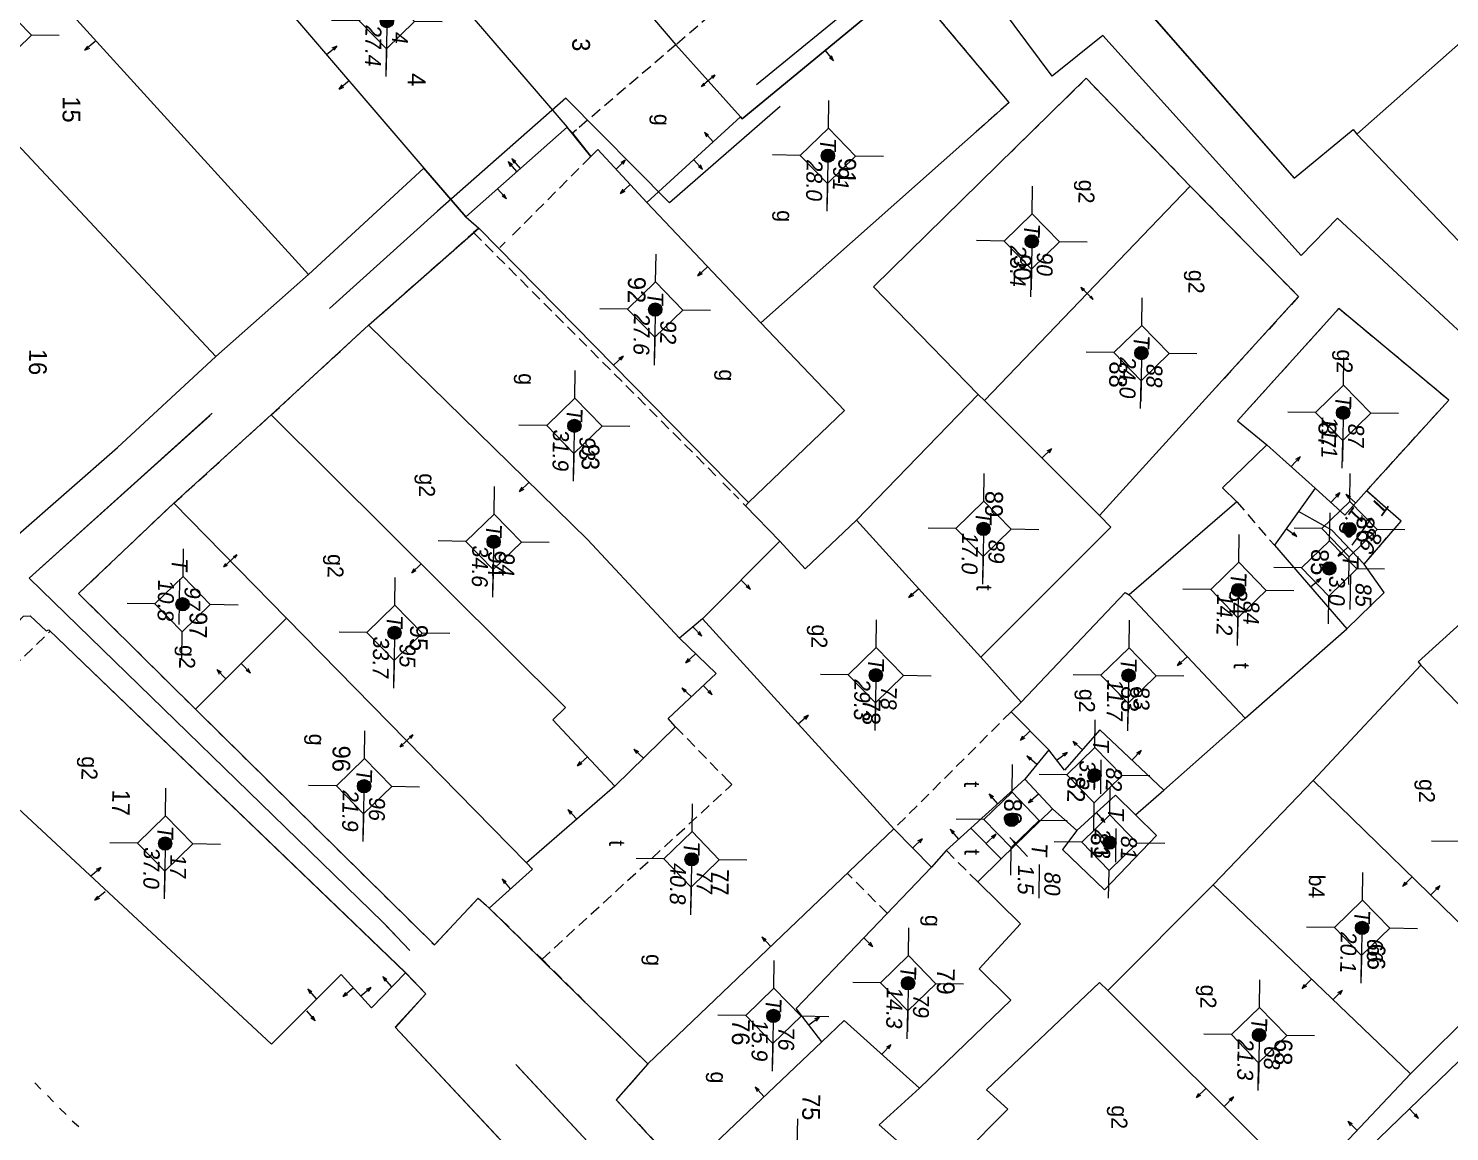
# Model space of a CAD drawing. Extents: x 601689 to 602595, y 1189742 to 1190763.
# Drawn here: x 602232.62 to 602264.69, y 1190170.6 to 1190195.49 of the extents above; entities that cross this region are included whole.
import ezdxf
from ezdxf.enums import TextEntityAlignment as Align

# ---------------------------------------------------------------- set-up
doc = ezdxf.new("R2010")
doc.units = 0
doc.header["$MEASUREMENT"] = 0
doc.linetypes.add('HIDDEN', pattern=[0.375, 0.25, -0.125])
for name, color, linetype in [('10', 250, 'Continuous'), ('11', 7, 'Continuous'), ('13', 7, 'Continuous'), ('14', 7, 'Continuous'), ('15', 7, 'Continuous'), ('16', 7, 'Continuous'), ('22', 7, 'Continuous'), ('25', 7, 'Continuous'), ('53', 7, 'Continuous'), ('57', 7, 'Continuous')]:
    doc.layers.add(name, color=color, linetype=linetype)
doc.styles.add('TXT', font='vnshx.shx')
doc.dimstyles.new('MSADIM', dxfattribs={"dimtxt": 0.2, "dimasz": 0.2, "dimexe": 0.1, "dimexo": 0.1, "dimgap": 0.1, "dimtad": 0, "dimtih": 1, "dimtoh": 1, "dimdsep": 46, "dimtxsty": 'TXT', "dimsah": 1, "dimcen": 0.1, "dimse1": 1, "dimse2": 1, "dimadec": 0, "dimazin": 0, "dimtfac": 1, "dimtofl": 0, "dimtmove": 0, "dimatfit": 3, "dimfxl": 1, "dimtvp": 0.1, "dimtolj": 1, "dimarcsym": 0})

# ---------------------------------------------------------------- blocks, each defined once
blk = doc.blocks.new('NH3R')
at = {"layer": '16', "color": 7, "linetype": 'Continuous', "lineweight": 0}
for p, q in [((0, 0), (0.297, -0.005)), ((0.297, -0.005), (0.186, 0.031)), ((0.297, -0.005), (0.189, -0.033))]:
    blk.add_line(p, q, dxfattribs=at)
blk = doc.blocks.new('NH3')
at = {"layer": '16', "color": 7, "linetype": 'Continuous', "lineweight": 0}
for p, q in [((-0.199, -0.002), (-0.113, 0.021)), ((0.197, -0.012), (0.107, 0.015)), ((-0.199, -0.002), (0.197, -0.012)), ((-0.199, -0.002), (-0.116, -0.035)), ((0.197, -0.012), (0.104, -0.027))]:
    blk.add_line(p, q, dxfattribs=at)
blk = doc.blocks.new('*M617617617617')
at = {"layer": '13', "color": 3, "linetype": 'Continuous', "lineweight": 0}
blk.add_line((602663.128, 1189929.03), (602664.148, 1189929.03), dxfattribs=at)
at = {"layer": '13', "color": 3, "linetype": 'Continuous', "lineweight": 0, "style": 'TXT', "oblique": 7.6055}
for s, p in [('66', (602663.278, 1189929.33)), ('20.1', (602663.128, 1189928.73))]:
    blk.add_text(s, height=0.36, dxfattribs=at).set_placement(p, align=Align.MIDDLE_LEFT)
blk.add_text('T', height=0.36, dxfattribs=at).set_placement((602662.931, 1189929.03), align=Align.MIDDLE_RIGHT)
blk = doc.blocks.new('*M618618618618')
at = {"layer": '13', "color": 3, "linetype": 'Continuous', "lineweight": 0}
blk.add_line((1173822.921, 633452.338), (1173823.549, 633451.902), dxfattribs=at)
at = {"layer": '13', "color": 3, "linetype": 'Continuous', "lineweight": 0, "style": 'TXT', "oblique": 7.6055}
blk.add_text('T', height=0.36, rotation=325.214, dxfattribs=at).set_placement((1173822.759, 633452.451), align=Align.MIDDLE_RIGHT)
for s, p in [('86', (1173823.216, 633452.499)), ('1.8', (1173822.75, 633452.092))]:
    blk.add_text(s, height=0.36, rotation=325.214, dxfattribs=at).set_placement(p, align=Align.MIDDLE_LEFT)
blk = doc.blocks.new('*M619619619619')
at = {"layer": '13', "color": 3, "linetype": 'Continuous', "lineweight": 0}
blk.add_line((602651.512, 1189928.435), (602652.532, 1189928.435), dxfattribs=at)
at = {"layer": '13', "color": 3, "linetype": 'Continuous', "lineweight": 0, "style": 'TXT', "oblique": 7.6055}
for s, p in [('87', (602651.662, 1189928.735)), ('11.1', (602651.512, 1189928.135))]:
    blk.add_text(s, height=0.36, dxfattribs=at).set_placement(p, align=Align.MIDDLE_LEFT)
blk.add_text('T', height=0.36, dxfattribs=at).set_placement((602651.315, 1189928.435), align=Align.MIDDLE_RIGHT)
blk = doc.blocks.new('*M620620620620')
at = {"layer": '13', "color": 3, "linetype": 'Continuous', "lineweight": 0}
blk.add_line((602655.026, 1189928.173), (602655.791, 1189928.173), dxfattribs=at)
at = {"layer": '13', "color": 3, "linetype": 'Continuous', "lineweight": 0, "style": 'TXT', "oblique": 7.6055}
for s, p in [('85', (602655.176, 1189928.473)), ('3.0', (602655.026, 1189927.873))]:
    blk.add_text(s, height=0.36, dxfattribs=at).set_placement(p, align=Align.MIDDLE_LEFT)
blk.add_text('T', height=0.36, dxfattribs=at).set_placement((602654.829, 1189928.173), align=Align.MIDDLE_RIGHT)
blk = doc.blocks.new('*M622622622622')
at = {"layer": '13', "color": 3, "linetype": 'Continuous', "lineweight": 0}
blk.add_line((602665.581, 1189926.742), (602666.601, 1189926.742), dxfattribs=at)
at = {"layer": '13', "color": 3, "linetype": 'Continuous', "lineweight": 0, "style": 'TXT', "oblique": 7.6055}
for s, p in [('68', (602665.731, 1189927.042)), ('21.3', (602665.581, 1189926.442))]:
    blk.add_text(s, height=0.36, dxfattribs=at).set_placement(p, align=Align.MIDDLE_LEFT)
blk.add_text('T', height=0.36, dxfattribs=at).set_placement((602665.384, 1189926.742), align=Align.MIDDLE_RIGHT)
blk = doc.blocks.new('*M623623623623')
at = {"layer": '13', "color": 3, "linetype": 'Continuous', "lineweight": 0}
blk.add_line((602655.544, 1189926.129), (602656.564, 1189926.129), dxfattribs=at)
at = {"layer": '13', "color": 3, "linetype": 'Continuous', "lineweight": 0, "style": 'TXT', "oblique": 7.6055}
for s, p in [('84', (602655.694, 1189926.429)), ('14.2', (602655.544, 1189925.829))]:
    blk.add_text(s, height=0.36, dxfattribs=at).set_placement(p, align=Align.MIDDLE_LEFT)
blk.add_text('T', height=0.36, dxfattribs=at).set_placement((602655.347, 1189926.129), align=Align.MIDDLE_RIGHT)
blk = doc.blocks.new('*M627627627627')
at = {"layer": '13', "color": 3, "linetype": 'Continuous', "lineweight": 0}
blk.add_line((602650.228, 1189923.864), (602651.248, 1189923.864), dxfattribs=at)
at = {"layer": '13', "color": 3, "linetype": 'Continuous', "lineweight": 0, "style": 'TXT', "oblique": 7.6055}
for s, p in [('88', (602650.378, 1189924.164)), ('24.0', (602650.228, 1189923.564))]:
    blk.add_text(s, height=0.36, dxfattribs=at).set_placement(p, align=Align.MIDDLE_LEFT)
blk.add_text('T', height=0.36, dxfattribs=at).set_placement((602650.031, 1189923.864), align=Align.MIDDLE_RIGHT)
blk = doc.blocks.new('*M628628628628')
at = {"layer": '13', "color": 3, "linetype": 'Continuous', "lineweight": 0}
blk.add_line((602657.509, 1189923.68), (602658.529, 1189923.68), dxfattribs=at)
at = {"layer": '13', "color": 3, "linetype": 'Continuous', "lineweight": 0, "style": 'TXT', "oblique": 7.6055}
for s, p in [('83', (602657.659, 1189923.98)), ('11.7', (602657.509, 1189923.38))]:
    blk.add_text(s, height=0.36, dxfattribs=at).set_placement(p, align=Align.MIDDLE_LEFT)
blk.add_text('T', height=0.36, dxfattribs=at).set_placement((602657.312, 1189923.68), align=Align.MIDDLE_RIGHT)
blk = doc.blocks.new('*M629629629629')
at = {"layer": '13', "color": 3, "linetype": 'Continuous', "lineweight": 0}
blk.add_line((602661.288, 1189923.303), (602662.053, 1189923.303), dxfattribs=at)
at = {"layer": '13', "color": 3, "linetype": 'Continuous', "lineweight": 0, "style": 'TXT', "oblique": 7.6055}
for s, p in [('81', (602661.438, 1189923.603)), ('2.3', (602661.288, 1189923.003))]:
    blk.add_text(s, height=0.36, dxfattribs=at).set_placement(p, align=Align.MIDDLE_LEFT)
blk.add_text('T', height=0.36, dxfattribs=at).set_placement((602661.091, 1189923.303), align=Align.MIDDLE_RIGHT)
blk = doc.blocks.new('*M630630630630')
at = {"layer": '13', "color": 3, "linetype": 'Continuous', "lineweight": 0}
blk.add_line((602659.769, 1189922.943), (602660.534, 1189922.943), dxfattribs=at)
at = {"layer": '13', "color": 3, "linetype": 'Continuous', "lineweight": 0, "style": 'TXT', "oblique": 7.6055}
for s, p in [('82', (602659.919, 1189923.243)), ('3.5', (602659.769, 1189922.643))]:
    blk.add_text(s, height=0.36, dxfattribs=at).set_placement(p, align=Align.MIDDLE_LEFT)
blk.add_text('T', height=0.36, dxfattribs=at).set_placement((602659.572, 1189922.943), align=Align.MIDDLE_RIGHT)
blk = doc.blocks.new('*M631631631631')
at = {"layer": '13', "color": 3, "linetype": 'Continuous', "lineweight": 0}
blk.add_line((602647.745, 1189921.353), (602648.765, 1189921.353), dxfattribs=at)
at = {"layer": '13', "color": 3, "linetype": 'Continuous', "lineweight": 0, "style": 'TXT', "oblique": 7.6055}
for s, p in [('90', (602647.895, 1189921.653)), ('23.4', (602647.745, 1189921.053))]:
    blk.add_text(s, height=0.36, dxfattribs=at).set_placement(p, align=Align.MIDDLE_LEFT)
blk.add_text('T', height=0.36, dxfattribs=at).set_placement((602647.548, 1189921.353), align=Align.MIDDLE_RIGHT)
blk = doc.blocks.new('*M632632632632')
at = {"layer": '13', "color": 3, "linetype": 'Continuous', "lineweight": 0}
blk.add_line((602660.807, 1189921.088), (602661.572, 1189921.088), dxfattribs=at)
at = {"layer": '13', "color": 3, "linetype": 'Continuous', "lineweight": 0, "style": 'TXT', "oblique": 7.6055}
for s, p in [('80', (602660.957, 1189921.388)), ('1.5', (602660.807, 1189920.788))]:
    blk.add_text(s, height=0.36, dxfattribs=at).set_placement(p, align=Align.MIDDLE_LEFT)
blk.add_text('T', height=0.36, dxfattribs=at).set_placement((602660.61, 1189921.088), align=Align.MIDDLE_RIGHT)
blk = doc.blocks.new('*M633633633633')
at = {"layer": '13', "color": 3, "linetype": 'Continuous', "lineweight": 0}
blk.add_line((602654.248, 1189920.358), (602655.268, 1189920.358), dxfattribs=at)
at = {"layer": '13', "color": 3, "linetype": 'Continuous', "lineweight": 0, "style": 'TXT', "oblique": 7.6055}
for s, p in [('89', (602654.398, 1189920.658)), ('17.0', (602654.248, 1189920.058))]:
    blk.add_text(s, height=0.36, dxfattribs=at).set_placement(p, align=Align.MIDDLE_LEFT)
blk.add_text('T', height=0.36, dxfattribs=at).set_placement((602654.051, 1189920.358), align=Align.MIDDLE_RIGHT)
blk = doc.blocks.new('*M635635635635')
at = {"layer": '13', "color": 3, "linetype": 'Continuous', "lineweight": 0}
blk.add_line((602664.528, 1189918.805), (602665.548, 1189918.805), dxfattribs=at)
at = {"layer": '13', "color": 3, "linetype": 'Continuous', "lineweight": 0, "style": 'TXT', "oblique": 7.6055}
for s, p in [('79', (602664.678, 1189919.105)), ('14.3', (602664.528, 1189918.505))]:
    blk.add_text(s, height=0.36, dxfattribs=at).set_placement(p, align=Align.MIDDLE_LEFT)
blk.add_text('T', height=0.36, dxfattribs=at).set_placement((602664.331, 1189918.805), align=Align.MIDDLE_RIGHT)
blk = doc.blocks.new('*M636636636636')
at = {"layer": '13', "color": 3, "linetype": 'Continuous', "lineweight": 0}
blk.add_line((602657.586, 1189917.976), (602658.606, 1189917.976), dxfattribs=at)
at = {"layer": '13', "color": 3, "linetype": 'Continuous', "lineweight": 0, "style": 'TXT', "oblique": 7.6055}
blk.add_text('T', height=0.36, dxfattribs=at).set_placement((602657.389, 1189917.976), align=Align.MIDDLE_RIGHT)
for s, p in [('78', (602657.736, 1189918.276)), ('29.3', (602657.586, 1189917.676))]:
    blk.add_text(s, height=0.36, dxfattribs=at).set_placement(p, align=Align.MIDDLE_LEFT)
blk = doc.blocks.new('*M639639639639')
at = {"layer": '13', "color": 3, "linetype": 'Continuous', "lineweight": 0}
blk.add_line((602645.878, 1189916.726), (602646.898, 1189916.726), dxfattribs=at)
at = {"layer": '13', "color": 3, "linetype": 'Continuous', "lineweight": 0, "style": 'TXT', "oblique": 7.6055}
for s, p in [('91', (602646.028, 1189917.026)), ('28.0', (602645.878, 1189916.426))]:
    blk.add_text(s, height=0.36, dxfattribs=at).set_placement(p, align=Align.MIDDLE_LEFT)
blk.add_text('T', height=0.36, dxfattribs=at).set_placement((602645.681, 1189916.726), align=Align.MIDDLE_RIGHT)
blk = doc.blocks.new('*M641641641641')
at = {"layer": '13', "color": 3, "linetype": 'Continuous', "lineweight": 0}
blk.add_line((602665.308, 1189915.776), (602666.328, 1189915.776), dxfattribs=at)
at = {"layer": '13', "color": 3, "linetype": 'Continuous', "lineweight": 0, "style": 'TXT', "oblique": 7.6055}
for s, p in [('76', (602665.458, 1189916.076)), ('15.9', (602665.308, 1189915.476))]:
    blk.add_text(s, height=0.36, dxfattribs=at).set_placement(p, align=Align.MIDDLE_LEFT)
blk.add_text('T', height=0.36, dxfattribs=at).set_placement((602665.111, 1189915.776), align=Align.MIDDLE_RIGHT)
blk = doc.blocks.new('*M643643643643')
at = {"layer": '13', "color": 3, "linetype": 'Continuous', "lineweight": 0}
blk.add_line((602661.801, 1189913.88), (602662.821, 1189913.88), dxfattribs=at)
at = {"layer": '13', "color": 3, "linetype": 'Continuous', "lineweight": 0, "style": 'TXT', "oblique": 7.6055}
for s, p in [('77', (602661.951, 1189914.18)), ('40.8', (602661.801, 1189913.58))]:
    blk.add_text(s, height=0.36, dxfattribs=at).set_placement(p, align=Align.MIDDLE_LEFT)
blk.add_text('T', height=0.36, dxfattribs=at).set_placement((602661.604, 1189913.88), align=Align.MIDDLE_RIGHT)
blk = doc.blocks.new('*M644644644644')
at = {"layer": '13', "color": 3, "linetype": 'Continuous', "lineweight": 0}
blk.add_line((602649.407, 1189912.879), (602650.427, 1189912.879), dxfattribs=at)
at = {"layer": '13', "color": 3, "linetype": 'Continuous', "lineweight": 0, "style": 'TXT', "oblique": 7.6055}
for s, p in [('92', (602649.557, 1189913.179)), ('27.6', (602649.407, 1189912.579))]:
    blk.add_text(s, height=0.36, dxfattribs=at).set_placement(p, align=Align.MIDDLE_LEFT)
blk.add_text('T', height=0.36, dxfattribs=at).set_placement((602649.21, 1189912.879), align=Align.MIDDLE_RIGHT)
blk = doc.blocks.new('*M645645645645')
at = {"layer": '13', "color": 3, "linetype": 'Continuous', "lineweight": 0}
blk.add_line((602652.057, 1189911.092), (602653.077, 1189911.092), dxfattribs=at)
at = {"layer": '13', "color": 3, "linetype": 'Continuous', "lineweight": 0, "style": 'TXT', "oblique": 7.6055}
for s, p in [('93', (602652.207, 1189911.392)), ('31.9', (602652.057, 1189910.792))]:
    blk.add_text(s, height=0.36, dxfattribs=at).set_placement(p, align=Align.MIDDLE_LEFT)
blk.add_text('T', height=0.36, dxfattribs=at).set_placement((602651.86, 1189911.092), align=Align.MIDDLE_RIGHT)
blk = doc.blocks.new('*M646646646646')
at = {"layer": '13', "color": 3, "linetype": 'Continuous', "lineweight": 0}
blk.add_line((602654.699, 1189909.309), (602655.719, 1189909.309), dxfattribs=at)
at = {"layer": '13', "color": 3, "linetype": 'Continuous', "lineweight": 0, "style": 'TXT', "oblique": 7.6055}
blk.add_text('T', height=0.36, dxfattribs=at).set_placement((602654.502, 1189909.309), align=Align.MIDDLE_RIGHT)
for s, p in [('94', (602654.849, 1189909.609)), ('34.6', (602654.699, 1189909.009))]:
    blk.add_text(s, height=0.36, dxfattribs=at).set_placement(p, align=Align.MIDDLE_LEFT)
blk = doc.blocks.new('*M648648648648')
at = {"layer": '13', "color": 3, "linetype": 'Continuous', "lineweight": 0}
blk.add_line((602656.787, 1189907.101), (602657.807, 1189907.101), dxfattribs=at)
at = {"layer": '13', "color": 3, "linetype": 'Continuous', "lineweight": 0, "style": 'TXT', "oblique": 7.6055}
for s, p in [('95', (602656.937, 1189907.401)), ('33.7', (602656.787, 1189906.801))]:
    blk.add_text(s, height=0.36, dxfattribs=at).set_placement(p, align=Align.MIDDLE_LEFT)
blk.add_text('T', height=0.36, dxfattribs=at).set_placement((602656.59, 1189907.101), align=Align.MIDDLE_RIGHT)
blk = doc.blocks.new('*M649649649649')
at = {"layer": '13', "color": 3, "linetype": 'Continuous', "lineweight": 0}
blk.add_line((602660.259, 1189906.463), (602661.279, 1189906.463), dxfattribs=at)
at = {"layer": '13', "color": 3, "linetype": 'Continuous', "lineweight": 0, "style": 'TXT', "oblique": 7.6055}
for s, p in [('96', (602660.409, 1189906.763)), ('21.9', (602660.259, 1189906.163))]:
    blk.add_text(s, height=0.36, dxfattribs=at).set_placement(p, align=Align.MIDDLE_LEFT)
blk.add_text('T', height=0.36, dxfattribs=at).set_placement((602660.062, 1189906.463), align=Align.MIDDLE_RIGHT)
blk = doc.blocks.new('*M650650650650')
at = {"layer": '13', "color": 3, "linetype": 'Continuous', "lineweight": 0}
blk.add_line((602656.212, 1189902.31), (602657.232, 1189902.31), dxfattribs=at)
at = {"layer": '13', "color": 3, "linetype": 'Continuous', "lineweight": 0, "style": 'TXT', "oblique": 7.6055}
for s, p in [('97', (602656.362, 1189902.61)), ('10.8', (602656.212, 1189902.01))]:
    blk.add_text(s, height=0.36, dxfattribs=at).set_placement(p, align=Align.MIDDLE_LEFT)
blk.add_text('T', height=0.36, dxfattribs=at).set_placement((602656.015, 1189902.31), align=Align.MIDDLE_RIGHT)
blk = doc.blocks.new('CENTRD')
at = {"layer": '11', "linetype": 'Continuous', "lineweight": 0}
h = blk.add_hatch(color=2, dxfattribs=at)
edge = h.paths.add_edge_path()
edge.add_arc((0, 0), 0.15, 0, 360)
at = {"layer": '11', "color": 2, "linetype": 'Continuous', "lineweight": 0}
for p, q in [((0, 1.25), (0, 0.625)), ((0, 0.625), (-0.625, 0)), ((0.625, 0), (0, 0.625)), ((-0.625, 0), (-1.25, 0)), ((-0.625, 0), (0, -0.625)), ((0, -0.625), (0.625, 0)), ((1.25, 0), (0.625, 0)), ((0, -0.625), (0, -1.25))]:
    blk.add_line(p, q, dxfattribs=at)
blk.add_circle((0, 0), 0.15, dxfattribs=at)
blk = doc.blocks.new('*M805805805805')
at = {"layer": '13', "color": 3, "linetype": 'Continuous', "lineweight": 0}
blk.add_line((602642.986, 1189906.729), (602644.006, 1189906.729), dxfattribs=at)
at = {"layer": '13', "color": 3, "linetype": 'Continuous', "lineweight": 0, "style": 'TXT', "oblique": 7.6055}
for s, p in [('4', (602643.136, 1189907.029)), ('27.4', (602642.986, 1189906.429))]:
    blk.add_text(s, height=0.36, dxfattribs=at).set_placement(p, align=Align.MIDDLE_LEFT)
blk.add_text('T', height=0.36, dxfattribs=at).set_placement((602642.789, 1189906.729), align=Align.MIDDLE_RIGHT)
blk = doc.blocks.new('*M807807807807')
at = {"layer": '13', "color": 3, "linetype": 'Continuous', "lineweight": 0}
blk.add_line((602661.618, 1189901.995), (602662.638, 1189901.995), dxfattribs=at)
at = {"layer": '13', "color": 3, "linetype": 'Continuous', "lineweight": 0, "style": 'TXT', "oblique": 7.6055}
for s, p in [('17', (602661.768, 1189902.295)), ('37.0', (602661.618, 1189901.695))]:
    blk.add_text(s, height=0.36, dxfattribs=at).set_placement(p, align=Align.MIDDLE_LEFT)
blk.add_text('T', height=0.36, dxfattribs=at).set_placement((602661.421, 1189901.995), align=Align.MIDDLE_RIGHT)

msp = doc.modelspace()

# ---------------------------------------------------------------- linework, layer by layer
at = {"layer": '10', "color": 7, "linetype": 'Continuous', "lineweight": 0}
for p, q in [((602227.404, 1190202.627), (602238.94, 1190189.938)), ((602225.186, 1190200.557), (602236.845, 1190188.086)), ((602238.91, 1190200.089), (602244.776, 1190193.268)), ((602268.558, 1190198.392), (602262.595, 1190193.104)), ((602236.642, 1190198.06), (602241.543, 1190192.343)), ((602238.94, 1190189.938), (602241.543, 1190192.343)), ((602258.839, 1190191.935), (602254.193, 1190187.098)), ((602246.574, 1190191.563), (602249.146, 1190188.848)), ((602240.295, 1190188.799), (602242.785, 1190190.985)), ((602248.87, 1190184.791), (602242.785, 1190190.985)), ((602236.845, 1190188.086), (602238.94, 1190189.938)), ((602238.097, 1190186.769), (602240.295, 1190188.799)), ((602251.305, 1190184.398), (602254.054, 1190187.23)), ((602254.054, 1190187.23), (602254.193, 1190187.098)), ((602254.193, 1190187.098), (602256.787, 1190184.503)), ((602235.9, 1190184.78), (602238.097, 1190186.769)), ((602261.656, 1190185.116), (602260.569, 1190186.092)), ((602261.656, 1190185.116), (602261.278, 1190184.591)), ((602238.445, 1190182.184), (602235.9, 1190184.78)), ((602251.305, 1190184.398), (602254.112, 1190181.3)), ((602249.579, 1190183.922), (602247.834, 1190182.166)), ((602260.074, 1190179.927), (602257.462, 1190182.713)), ((602238.445, 1190182.184), (602236.385, 1190180.132)), ((602243.859, 1190176.66), (602238.445, 1190182.184)), ((602247.834, 1190182.166), (602247.308, 1190181.733)), ((602247.834, 1190182.166), (602252.15, 1190177.426)), ((602260.074, 1190179.927), (602262.372, 1190181.946)), ((602255.019, 1190180.287), (602254.112, 1190181.3)), ((602264.041, 1190181.124), (602261.615, 1190178.517)), ((602258.242, 1190178.303), (602260.074, 1190179.927)), ((602255.644, 1190179.208), (602255.105, 1190178.546)), ((602245.852, 1190178.393), (602243.859, 1190176.66)), ((602255.105, 1190178.546), (602253.89, 1190177.443)), ((602255.726, 1190177.877), (602255.105, 1190178.546)), ((602257.604, 1190177.742), (602258.242, 1190178.303)), ((602261.615, 1190178.517), (602259.352, 1190176.167)), ((602261.615, 1190178.517), (602266.076, 1190174.165)), ((602255.726, 1190177.877), (602254.57, 1190176.753)), ((602256.279, 1190177.39), (602255.726, 1190177.877)), ((602252.15, 1190177.426), (602246.596, 1190172.122)), ((602252.15, 1190177.426), (602252.997, 1190176.565)), ((602254.57, 1190176.753), (602253.89, 1190177.443)), ((602259.352, 1190176.167), (602256.979, 1190173.779)), ((602259.352, 1190176.167), (602263.805, 1190171.896)), ((602243.015, 1190175.641), (602246.596, 1190172.122)), ((602266.076, 1190174.165), (602263.805, 1190171.896)), ((602256.979, 1190173.779), (602261.41, 1190169.359)), ((602247.403, 1190169.661), (602250.524, 1190172.618)), ((602263.805, 1190171.896), (602261.41, 1190169.359))]:
    msp.add_line(p, q, dxfattribs=at)
for points in [[(602241.267, 1190202.117), (602247.232, 1190195.124), (602248.69, 1190193.495)], [(602248.69, 1190193.495), (602248.729, 1190193.454), (602252.471, 1190196.542), (602250.976, 1190198.343)], [(602249.146, 1190188.848), (602254.754, 1190193.821), (602252.471, 1190196.542), (602248.729, 1190193.454), (602248.69, 1190193.495), (602246.574, 1190191.563)], [(602257.538, 1190196.284), (602261.181, 1190192.113), (602262.516, 1190193.215), (602262.595, 1190193.104)], [(602258.839, 1190191.935), (602256.492, 1190194.368), (602251.687, 1190189.663), (602254.054, 1190187.23)], [(602244.776, 1190193.268), (602244.894, 1190193.127), (602245.307, 1190192.601), (602245.47, 1190192.759), (602246.574, 1190191.563), (602248.69, 1190193.495)], [(602244.776, 1190193.268), (602242.488, 1190191.24), (602241.543, 1190192.343)], [(602246.574, 1190191.563), (602245.47, 1190192.759), (602245.307, 1190192.601), (602244.776, 1190193.268), (602242.488, 1190191.24), (602242.785, 1190190.985)], [(602262.595, 1190193.104), (602265.04, 1190190.54), (602265.911, 1190191.319)], [(602256.787, 1190184.503), (602261.284, 1190189.442), (602258.839, 1190191.935)], [(602262.815, 1190185.06), (602264.673, 1190187.105), (602262.191, 1190189.169), (602259.906, 1190186.64), (602260.569, 1190186.092)], [(602249.146, 1190188.848), (602251.039, 1190186.872), (602248.87, 1190184.791)], [(602240.295, 1190188.799), (602245.239, 1190183.961), (602247.308, 1190181.733)], [(602232.328, 1190184.018), (602234.627, 1190186.037), (602236.845, 1190188.086)], [(602238.097, 1190186.769), (602244.737, 1190180.168), (602244.453, 1190179.892), (602245.852, 1190178.393)], [(602260.569, 1190186.092), (602259.565, 1190185.125), (602259.891, 1190184.81), (602257.462, 1190182.713)], [(602262.815, 1190185.06), (602262.327, 1190184.507), (602261.656, 1190185.116)], [(602262.762, 1190183.401), (602263.595, 1190184.37), (602262.815, 1190185.06)], [(602236.385, 1190180.132), (602233.751, 1190182.739), (602235.9, 1190184.78)], [(602248.87, 1190184.791), (602248.799, 1190184.722), (602249.579, 1190183.922)], [(602249.579, 1190183.922), (602250.15, 1190183.294), (602251.305, 1190184.398)], [(602256.787, 1190184.503), (602257.043, 1190184.24), (602254.112, 1190181.3)], [(602261.278, 1190184.591), (602260.738, 1190183.829), (602262.372, 1190181.946)], [(602262.762, 1190183.401), (602262.033, 1190184.171), (602261.278, 1190184.591)], [(602262.372, 1190181.946), (602263.214, 1190182.765), (602262.762, 1190183.401)], [(602266.291, 1190183.292), (602263.982, 1190181.195), (602264.041, 1190181.124)], [(602255.019, 1190180.287), (602257.373, 1190182.765), (602257.462, 1190182.713)], [(602230.282, 1190179.887), (602232.504, 1190182.226), (602232.655, 1190182.234), (602233.02, 1190181.899), (602233.08, 1190181.918), (602241.125, 1190174.178)], [(602245.852, 1190178.393), (602247.221, 1190179.734), (602247.053, 1190179.916), (602248.137, 1190180.932), (602247.308, 1190181.733)], [(602267.53, 1190179.566), (602266.526, 1190178.549), (602264.041, 1190181.124)], [(602255.644, 1190179.208), (602254.796, 1190180.07), (602255.019, 1190180.287)], [(602241.125, 1190174.178), (602240.364, 1190173.388), (602239.674, 1190174.137), (602238.102, 1190172.568), (602230.647, 1190179.501), (602230.282, 1190179.887)], [(602236.385, 1190180.132), (602241.783, 1190174.808), (602242.767, 1190175.865), (602243.015, 1190175.641)], [(602258.242, 1190178.303), (602256.801, 1190179.663), (602255.998, 1190178.753), (602255.644, 1190179.208)], [(602257.604, 1190177.742), (602257.15, 1190178.187), (602256.279, 1190177.39)], [(602256.279, 1190177.39), (602255.954, 1190176.964), (602256.901, 1190176.051), (602258.077, 1190177.275), (602257.604, 1190177.742)], [(602253.89, 1190177.443), (602253.333, 1190176.94), (602252.997, 1190176.565)], [(602243.015, 1190175.641), (602243.997, 1190176.518), (602243.859, 1190176.66)], [(602246.943, 1190152.166), (602249.439, 1190154.802), (602251.808, 1190157.62), (602253.214, 1190159.521), (602257.712, 1190165.239), (602269.844, 1190176.963)], [(602254.57, 1190176.753), (602254.044, 1190176.23), (602255.01, 1190175.287), (602254.076, 1190174.27), (602254.787, 1190173.56), (602252.729, 1190171.578)], [(602250.524, 1190172.618), (602249.944, 1190173.377), (602252.997, 1190176.565)], [(602241.125, 1190174.178), (602241.588, 1190173.701), (602240.898, 1190172.95), (602244.466, 1190169.131), (602240.25, 1190165.148)], [(602254.376, 1190168.406), (602253.679, 1190170.045), (602254.723, 1190171.101), (602254.239, 1190171.537), (602256.792, 1190173.962), (602256.979, 1190173.779)], [(602250.524, 1190172.618), (602251.03, 1190173.102), (602252.729, 1190171.578)], [(602246.596, 1190172.122), (602245.885, 1190171.312), (602247.403, 1190169.661)], [(602252.678, 1190169.989), (602251.818, 1190170.75), (602252.729, 1190171.578)]]:
    msp.add_lwpolyline(points, dxfattribs=at)
at = {"layer": '14', "color": 6, "linetype": 'HIDDEN', "lineweight": 0}
for p, q in [((602249.428, 1190197.015), (602247.232, 1190195.124)), ((602247.232, 1190195.124), (602244.985, 1190193.206)), ((602244.985, 1190193.206), (602244.894, 1190193.127)), ((602245.307, 1190192.601), (602243.472, 1190190.756)), ((602242.663, 1190190.887), (602248.208, 1190185.321)), ((602243.38, 1190190.667), (602243.259, 1190190.548)), ((602248.287, 1190185.24), (602248.543, 1190184.986)), ((602248.533, 1190184.996), (602248.652, 1190184.875)), ((602248.75, 1190184.773), (602248.799, 1190184.722)), ((602259.891, 1190184.81), (602260.541, 1190184.052)), ((602260.629, 1190183.951), (602260.738, 1190183.829)), ((602230.647, 1190179.501), (602233.12, 1190181.898)), ((602254.796, 1190180.07), (602252.15, 1190177.426)), ((602247.221, 1190179.734), (602248.414, 1190178.507)), ((602244.209, 1190174.485), (602248.432, 1190178.367)), ((602248.414, 1190178.507), (602248.493, 1190178.426)), ((602248.432, 1190178.367), (602248.493, 1190178.426)), ((602254.044, 1190176.23), (602253.333, 1190176.94)), ((602252.003, 1190175.518), (602251.106, 1190176.42)), ((602232.76, 1190171.692), (602232.899, 1190171.55)), ((602233.046, 1190171.408), (602233.184, 1190171.266)), ((602233.322, 1190171.124), (602233.47, 1190170.983)), ((602233.608, 1190170.841), (602233.756, 1190170.708))]:
    msp.add_line(p, q, dxfattribs=at)
at = {"layer": '22', "color": 7, "linetype": 'HIDDEN', "lineweight": 0}
for p, q in [((602254.253, 1190194.418), (602252.471, 1190196.542)), ((602256.492, 1190194.368), (602254.627, 1190192.543)), ((602258.839, 1190191.935), (602256.492, 1190194.368)), ((602254.754, 1190193.821), (602253.864, 1190193.034)), ((602261.284, 1190189.442), (602258.839, 1190191.935)), ((602240.295, 1190188.799), (602242.663, 1190190.887)), ((602261.284, 1190189.442), (602259.416, 1190187.388)), ((602260.14, 1190186.897), (602262.191, 1190189.169)), ((602264.673, 1190187.105), (602262.191, 1190189.169)), ((602238.097, 1190186.769), (602240.295, 1190188.799)), ((602264.673, 1190187.105), (602262.815, 1190185.06)), ((602235.9, 1190184.78), (602238.097, 1190186.769)), ((602263.595, 1190184.37), (602262.815, 1190185.06)), ((602233.751, 1190182.739), (602235.9, 1190184.78)), ((602262.863, 1190183.52), (602263.595, 1190184.37)), ((602233.751, 1190182.739), (602236.385, 1190180.132)), ((602236.385, 1190180.132), (602241.783, 1190174.808)), ((602243.015, 1190175.641), (602244.209, 1190174.485)), ((602244.209, 1190174.485), (602246.596, 1190172.122)), ((602246.596, 1190172.122), (602245.885, 1190171.312)), ((602245.885, 1190171.312), (602247.403, 1190169.661))]:
    msp.add_line(p, q, dxfattribs=at)
for points in [[(602254.754, 1190193.821), (602252.471, 1190196.542), (602250.976, 1190198.343), (602251.826, 1190199.032)], [(602242.488, 1190191.24), (602242.785, 1190190.985), (602242.663, 1190190.887)], [(602241.783, 1190174.808), (602242.767, 1190175.865), (602243.015, 1190175.641)]]:
    msp.add_lwpolyline(points, dxfattribs=at)
at = {"layer": '25', "color": 7, "linetype": 'Continuous', "lineweight": 0}
for p, q in [((602257.538, 1190196.284), (602261.181, 1190192.113)), ((602261.181, 1190192.113), (602262.516, 1190193.215)), ((602262.516, 1190193.215), (602262.595, 1190193.104)), ((602262.595, 1190193.104), (602265.04, 1190190.54)), ((602241.543, 1190192.343), (602242.488, 1190191.24)), ((602232.504, 1190182.226), (602232.655, 1190182.234)), ((602232.655, 1190182.234), (602233.02, 1190181.899)), ((602233.02, 1190181.899), (602233.08, 1190181.918)), ((602233.08, 1190181.918), (602241.135, 1190174.178)), ((602240.898, 1190172.95), (602244.466, 1190169.131))]:
    msp.add_line(p, q, dxfattribs=at)
for points in [[(602229.73, 1190182.594), (602230.251, 1190182.036), (602232.328, 1190184.018), (602234.627, 1190186.037), (602236.845, 1190188.086), (602238.94, 1190189.938), (602241.543, 1190192.343)], [(602241.135, 1190174.178), (602241.588, 1190173.701), (602240.908, 1190172.95)]]:
    msp.add_lwpolyline(points, dxfattribs=at)
at = {"layer": '57', "color": 172, "linetype": 'Continuous', "lineweight": 0}
msp.add_line((602252.124, 1190196.737), (602249.049, 1190194.22), dxfattribs=at)
msp.add_line((602252.124, 1190196.737), (602249.049, 1190194.22), dxfattribs=at)
msp.add_line((602252.124, 1190196.737), (602249.049, 1190194.22), dxfattribs=at)
for points in [[(602257.614, 1190194.502), (602256.865, 1190195.332), (602255.723, 1190194.418), (602252.601, 1190198.611), (602253.044, 1190198.925), (602249.829, 1190203.619), (602246.51, 1190208.115), (602247.232, 1190208.936), (602243.963, 1190212.671)], [(602280.728, 1190198.365), (602274.792, 1190192.827), (602267.482, 1190186.276), (602262.159, 1190191.21), (602261.338, 1190190.371), (602256.865, 1190195.332), (602255.723, 1190194.418), (602252.601, 1190198.611), (602253.044, 1190198.925), (602250.966, 1190201.964)], [(602281.954, 1190199.509), (602274.792, 1190192.827), (602267.482, 1190186.276), (602262.159, 1190191.21), (602261.338, 1190190.371), (602259.889, 1190191.981)], [(602249.583, 1190193.732), (602247.083, 1190191.556), (602244.746, 1190193.918), (602241.85, 1190191.368), (602239.41, 1190189.171)], [(602249.583, 1190193.732), (602247.083, 1190191.556), (602244.746, 1190193.918), (602241.85, 1190191.368), (602239.41, 1190189.171)], [(602236.767, 1190186.807), (602232.636, 1190183.084), (602240.62, 1190175.324), (602240.886, 1190175.04)], [(602236.717, 1190186.758), (602232.636, 1190183.084), (602240.62, 1190175.324), (602241.222, 1190174.686)], [(602243.616, 1190172.113), (602246.04, 1190169.51), (602241.118, 1190164.957), (602240.771, 1190165.192), (602240.537, 1190164.925)], [(602243.645, 1190172.083), (602246.04, 1190169.51), (602241.118, 1190164.957), (602240.771, 1190165.192), (602240.537, 1190164.925)]]:
    msp.add_lwpolyline(points, dxfattribs=at)

# ---------------------------------------------------------------- block references
at = {"layer": '11', "color": 2, "linetype": 'Continuous', "lineweight": 0, "rotation": 269.1680420500809}
for p in [(602240.708, 1190195.657), (602232.064, 1190195.351), (602250.662, 1190192.62), (602255.262, 1190190.686), (602246.764, 1190189.147), (602257.736, 1190188.167), (602262.288, 1190186.817), (602244.939, 1190186.524), (602254.172, 1190184.198), (602262.432, 1190184.195), (602243.118, 1190183.908), (602261.975, 1190183.307), (602259.924, 1190182.819), (602236.098, 1190182.497), (602240.88, 1190181.852), (602251.742, 1190180.895), (602257.447, 1190180.889), (602256.677, 1190178.64), (602240.192, 1190178.39), (602254.807, 1190177.629), (602235.704, 1190177.096), (602257.015, 1190177.116), (602265.535, 1190177.134), (602247.585, 1190176.74), (602262.715, 1190175.193), (602252.47, 1190173.942), (602249.43, 1190173.206), (602260.391, 1190172.774), (602249.961, 1190169.634)]:
    msp.add_blockref('CENTRD', p, dxfattribs=at)
at = {"layer": '13', "color": 3, "linetype": 'Continuous', "lineweight": 0, "rotation": 269.1680420500809}
for name, p in [('*M805805805805', (-578790.27, 1810052.359)), ('*M639639639639', (-578790.27, 1810052.359)), ('*M631631631631', (-578790.27, 1810052.359)), ('*M644644644644', (-578790.27, 1810052.359)), ('*M627627627627', (-578790.27, 1810052.359)), ('*M619619619619', (-578790.27, 1810052.359)), ('*M645645645645', (-578790.27, 1810052.359)), ('*M618618618618', (-14078.848, 2373081.289)), ('*M633633633633', (-578790.27, 1810052.359)), ('*M646646646646', (-578790.27, 1810052.359)), ('*M650650650650', (-578790.34, 1810052.999)), ('*M620620620620', (-578789.791, 1810052.272)), ('*M623623623623', (-578790.27, 1810052.359)), ('*M648648648648', (-578790.27, 1810052.359)), ('*M636636636636', (-578790.27, 1810052.359)), ('*M628628628628', (-578790.27, 1810052.359)), ('*M630630630630', (-578790.124, 1810052.776)), ('*M649649649649', (-578790.27, 1810052.359)), ('*M629629629629', (-578790.124, 1810052.757)), ('*M807807807807', (-578790.27, 1810052.359)), ('*M643643643643', (-578790.27, 1810052.359)), ('*M632632632632', (-578789.644, 1810051.431)), ('*M617617617617', (-578790.27, 1810052.359)), ('*M635635635635', (-578790.27, 1810052.359)), ('*M641641641641', (-578790.27, 1810052.359)), ('*M622622622622', (-578790.27, 1810052.359))]:
    msp.add_blockref(name, p, dxfattribs=at)
at = {"layer": '16', "color": 7, "linetype": 'Continuous', "lineweight": 0}
for name, p, xscale, yscale, rotation in [('NH3R', (602234.122, 1190195.195), 0.999997803320628, 0.999997803320628, 220.6085716169236), ('NH3R', (602239.348, 1190194.903), 0.9999978033206284, 0.9999978033206284, 40.60857161692368), ('NH3R', (602239.861, 1190194.315), 0.999997803320628, 0.999997803320628, 220.6085716169236), ('NH3R', (602245.873, 1190192.313), 0.9999983039970252, 0.9999983039970252, 44.49744377961287), ('NH3R', (602245.823, 1190187.894), 0.9999983039970252, 0.9999983039970252, 44.49744377961287), ('NH3R', (602255.495, 1190185.8), 1.000001808334469, 1.000001808334469, 44.98779373692828), ('NH3R', (602261.113, 1190185.604), 0.9999989445575684, 0.9999989445575684, 48.10374625995822), ('NH3R', (602262.011, 1190184.792), 1.000001793762769, 1.000001793762769, 47.79139051118952), ('NH3R', (602262.571, 1190184.783), 1.000001489285737, 1.000001489285737, 138.6142941738625), ('NH3R', (602247.674, 1190181.377), 1.000001779668117, 1.000001779668117, 222.8278743388485), ('NH3R', (602258.773, 1190181.315), 1.000001806892478, 1.000001806892478, 223.1484745511327), ('NH3R', (602247.581, 1190180.409), 0.999998330364956, 0.999998330364956, 138.0282988993692), ('NH3R', (602249.992, 1190179.796), 1.000002478339724, 1.000002478339724, 42.3181082274787), ('NH3', (602241.147, 1190179.417), 0.999998184625751, 0.999998184625751, 44.42197892863339), ('NH3R', (602255.22, 1190179.635), 0.9999978856445568, 0.9999978856445568, 224.5540429699235), ('NH3R', (602246.501, 1190179.024), 0.999998330364956, 0.999998330364956, 138.0282988993692), ('NH3R', (602256.404, 1190179.208), 0.9999981263387367, 0.9999981263387367, 138.5579209828966), ('NH3R', (602257.521, 1190178.982), 0.9999982523020008, 0.9999982523020008, 46.66782215252617), ('NH3R', (602245.232, 1190179.052), 1.000001779668117, 1.000001779668117, 222.8278743388485), ('NH3R', (602255.821, 1190178.976), 0.9999972987299872, 0.9999972987299872, 37.87206006611409), ('NH3R', (602255.411, 1190178.212), 0.9999989154140836, 0.9999989154140836, 222.8844832295718), ('NH3R', (602244.992, 1190177.644), 0.9999989106002044, 0.9999989106002044, 132.6670830179687), ('NH3R', (602256.715, 1190177.794), 0.9999985428696359, 0.9999985428696359, 312.497412351119), ('NH3R', (602253.617, 1190177.196), 1.000001034819741, 1.000001034819741, 132.0532579160298), ('NH3R', (602252.574, 1190177.001), 0.9999978856445568, 0.9999978856445568, 44.55404296992361), ('NH3R', (602234.025, 1190176.365), 0.9999978033206284, 0.9999978033206284, 40.60857161692368), ('NH3R', (602234.349, 1190176.01), 0.999997803320628, 0.999997803320628, 220.6085716169236), ('NH3R', (602243.5, 1190176.074), 1.000001627977135, 1.000001627977135, 131.7517345244503), ('NH3R', (602240.81, 1190173.871), 1.000001312115906, 1.000001312115906, 132.0630754352222), ('NH3R', (602239.117, 1190173.595), 1.000001312115906, 1.000001312115906, 132.0630754352222), ('NH3R', (602239.949, 1190173.834), 0.999997803320628, 0.999997803320628, 220.6085716169236), ('NH3R', (602240.117, 1190173.661), 0.9999978033206284, 0.9999978033206284, 40.60857161692368), ('NH3R', (602238.893, 1190173.318), 1.000001312115906, 1.000001312115906, 312.0630754352222), ('NH3R', (602251.88, 1190172.339), 1.000001889476284, 1.000001889476284, 48.12264536966146), ('NH3R', (602259.19, 1190171.569), 1.000002549528504, 1.000002549528504, 225.0540197592161), ('NH3R', (602259.604, 1190171.164), 1.000002350078482, 1.000002350078482, 46.72446473888189), ('NH3R', (602263.783, 1190171.106), 1.000001331501482, 1.000001331501482, 314.0256042270498)]:
    msp.add_blockref(name, p, dxfattribs=dict(at, xscale=xscale, yscale=yscale, rotation=rotation))
for name, p, rotation in [('NH3R', (602250.601, 1190194.998), 309.5304440869871), ('NH3R', (602250.601, 1190194.998), 309.5304440869871), ('NH3', (602247.96, 1190194.305), 221.8083774880274), ('NH3R', (602248.072, 1190192.933), 132.3647254745132), ('NH3R', (602248.072, 1190192.933), 132.3647254745132), ('NH3R', (602243.642, 1190192.264), 132.3647254745132), ('NH3R', (602243.723, 1190192.333), 132.3647254745132), ('NH3R', (602247.637, 1190192.529), 312.3647254745133), ('NH3R', (602247.637, 1190192.529), 312.3647254745133), ('NH3R', (602243.208, 1190191.869), 312.3647254745133), ('NH3R', (602246.198, 1190191.969), 223.5163985785729), ('NH3R', (602247.944, 1190190.114), 223.5163985785729), ('NH3', (602256.516, 1190189.517), 316.1482293835913), ('NH3R', (602243.917, 1190185.249), 225.1481758849678), ('NH3R', (602261.003, 1190184.205), 324.5140278165008), ('NH3R', (602262.397, 1190183.786), 223.4503635163252), ('NH3', (602237.172, 1190183.482), 44.44084469189015), ('NH3R', (602241.481, 1190183.413), 225.1481758849678), ('NH3R', (602248.706, 1190183.044), 315.2045929141095), ('NH3R', (602261.555, 1190182.888), 40.96747042661148), ('NH3R', (602252.714, 1190182.848), 222.1765288692407), ('NH3R', (602247.612, 1190181.988), 315.2045929141095), ('NH3R', (602237.421, 1190181.158), 314.9121355517822), ('NH3R', (602237.075, 1190180.813), 134.9121355517822), ('NH3R', (602247.843, 1190180.666), 315.2045929141095), ('NH3R', (602255.379, 1190178.882), 140.8606631149624), ('NH3R', (602254.497, 1190177.994), 132.2425984872374), ('NH3R', (602254.235, 1190177.098), 45.04458791582411), ('NH3R', (602263.845, 1190176.346), 225.7050474110419), ('NH3R', (602264.259, 1190175.93), 45.705047411042), ('NH3R', (602249.373, 1190174.774), 133.686011871664), ('NH3R', (602251.466, 1190174.976), 316.2331798405709), ('NH3R', (602261.574, 1190174.037), 226.1861729383759), ('NH3R', (602262.057, 1190173.57), 45.705047411042), ('NH3R', (602250.228, 1190173.002), 37.4074177299939), ('NH3R', (602249.217, 1190171.386), 133.4877198963011), ('NH3R', (602262.607, 1190170.622), 136.6487445451615)]:
    msp.add_blockref(name, p, dxfattribs=dict(at, rotation=rotation))

# ---------------------------------------------------------------- texts
at = {"layer": '15', "color": 7, "linetype": 'Continuous', "lineweight": 0, "style": 'TXT'}
for s, p in [('g', (602246.739, 1190193.433)), ('g2', (602233.817, 1190178.8))]:
    msp.add_text(s, height=0.36, rotation=269.2144, dxfattribs=at).set_placement(p, align=Align.CENTER)
for s, p in [('g2', (602256.501, 1190192.077)), ('g', (602249.691, 1190191.39)), ('g2', (602258.983, 1190190.043)), ('g2', (602262.328, 1190188.247)), ('g', (602243.86, 1190187.711)), ('g', (602248.382, 1190187.798)), ('g2', (602241.619, 1190185.451)), ('g2', (602239.554, 1190183.63)), ('t', (602254.195, 1190182.938)), ('g2', (602250.473, 1190182.039)), ('g2', (602236.205, 1190181.575)), ('t', (602260.001, 1190181.179)), ('g2', (602256.513, 1190180.586)), ('g', (602239.129, 1190179.574)), ('t', (602253.915, 1190178.502)), ('g2', (602264.185, 1190178.551)), ('t', (602245.906, 1190177.172)), ('t', (602253.923, 1190176.972)), ('b4', (602261.696, 1190176.395)), ('g', (602253.033, 1190175.484)), ('g', (602246.74, 1190174.6)), ('g2', (602259.252, 1190173.909)), ('g', (602248.194, 1190171.95)), ('g2', (602257.244, 1190171.187))]:
    msp.add_text(s, height=0.36, rotation=269.2144, dxfattribs=at).set_placement(p, align=Align.MIDDLE_LEFT)
at = {"layer": '53', "color": 200, "linetype": 'Continuous', "lineweight": 0, "style": 'TXT'}
for s, p in [('3', (602245.094, 1190195.273)), ('4', (602241.383, 1190194.485)), ('15', (602233.595, 1190193.961)), ('91', (602251.098, 1190192.571)), ('90', (602255.058, 1190190.397)), ('92', (602246.35, 1190189.887)), ('16', (602232.837, 1190188.262)), ('88', (602257.215, 1190187.978)), ('87', (602261.936, 1190186.612)), ('93', (602245.308, 1190186.12)), ('89', (602254.414, 1190185.055)), ('86', (602262.796, 1190184.48)), ('85', (602261.767, 1190183.744)), ('94', (602243.195, 1190183.71)), ('84', (602259.924, 1190182.84)), ('97', (602236.456, 1190182.322)), ('95', (602241.433, 1190182.033)), ('83', (602257.484, 1190180.653)), ('78', (602251.649, 1190180.364)), ('96', (602239.685, 1190179.307)), ('82', (602256.267, 1190178.619)), ('17', (602234.711, 1190178.315)), ('80', (602254.839, 1190178.109)), ('81', (602256.799, 1190177.343)), ('77', (602248.227, 1190176.52)), ('66', (602263.044, 1190174.837)), ('79', (602253.326, 1190174.28)), ('76', (602248.7, 1190173.134)), ('68', (602260.945, 1190172.685)), ('75', (602250.288, 1190171.442))]:
    msp.add_text(s, height=0.4, rotation=269.2144, dxfattribs=at).set_placement(p, align=Align.MIDDLE_LEFT)

# ---------------------------------------------------------------- leaders
at = {"layer": '13', "color": 3, "linetype": 'Continuous', "lineweight": 0}
msp.add_leader([(602254.77, 1190177.232), (602255.163, 1190176.806)], dimstyle='MSADIM', dxfattribs=at)

doc.saveas('drawing.dxf')
